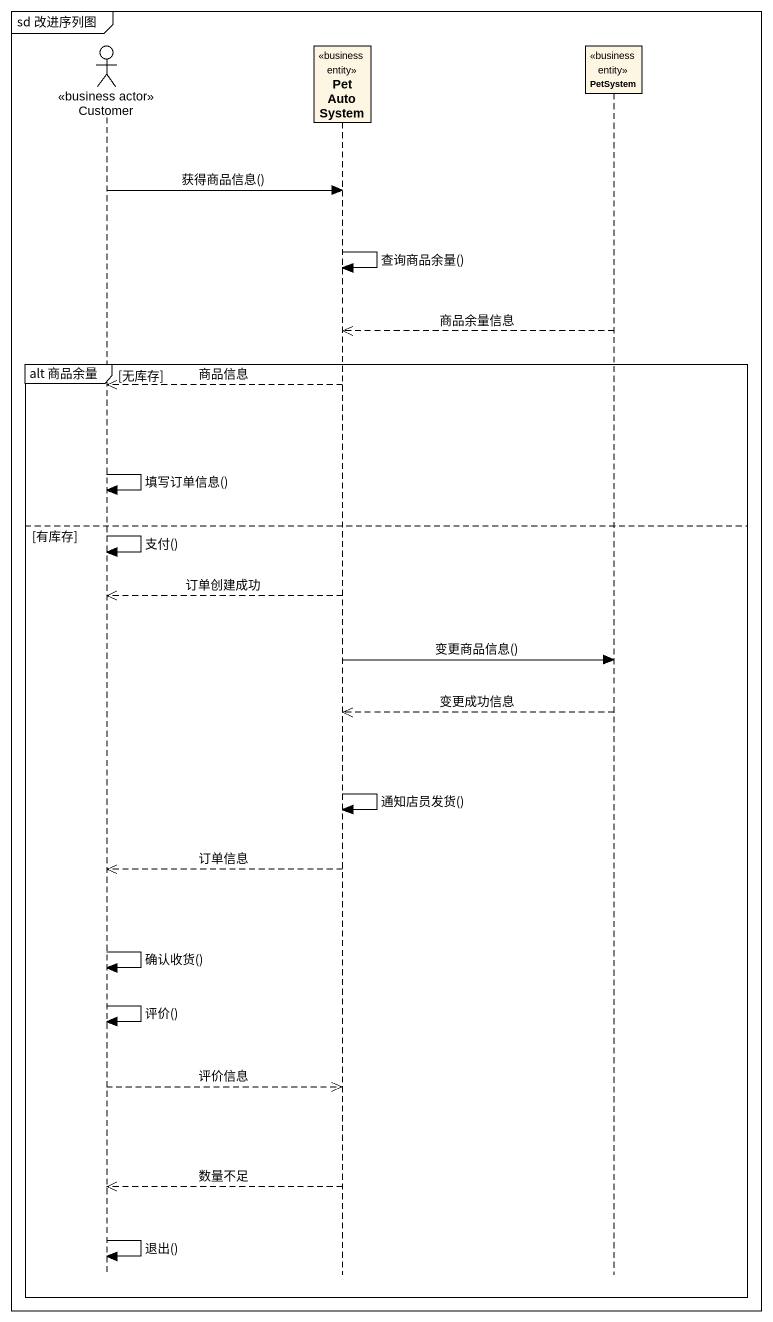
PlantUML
@startuml
mainframe sd 改进序列图
hide footbox
actor Customer <<business actor>>
participant PetAutoSystem <<business entity>>
participant PetSystem <<business entity>>

Customer -> PetAutoSystem : 获得商品信息()
PetAutoSystem -> PetAutoSystem : 查询商品余量()
PetSystem -->> PetAutoSystem : 商品余量信息
group alt 商品余量 [无库存]
  PetAutoSystem -->> Customer : 商品信息
  Customer -> Customer : 填写订单信息()
else 有库存
  Customer -> Customer : 支付()
  PetAutoSystem -->> Customer : 订单创建成功
  PetAutoSystem -> PetSystem : 变更商品信息()
  PetSystem -->> PetAutoSystem : 变更成功信息
  PetAutoSystem -> PetAutoSystem : 通知店员发货()
  PetAutoSystem -->> Customer : 订单信息
  Customer -> Customer : 确认收货()
  Customer -> Customer : 评价()
  Customer -->> PetAutoSystem : 评价信息
  PetAutoSystem -->> Customer : 数量不足
  Customer -> Customer : 退出()
end
@enduml
